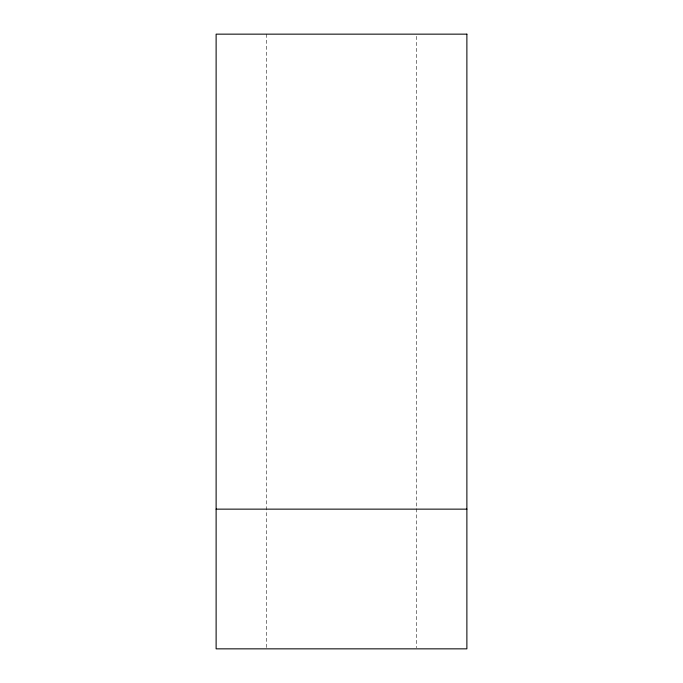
<?xml version="1.0" encoding="UTF-8"?>
<svg xmlns="http://www.w3.org/2000/svg" width="683" height="683" viewBox="0 0 683 683"><rect width="100%" height="100%" fill="white"/><g stroke="black" fill="none" stroke-linecap="round" stroke-linejoin="round"><path stroke-width="0.51" stroke-dasharray="3.42 2.56" d="M416.732 36.284L416.732 647.783M266.268 34.15L266.268 647.783"/><path stroke-width="1.02" d="M216.118 509.142L466.882 509.142M466.882 34.15L216.118 34.15L216.118 648.85L466.882 648.85L466.882 34.15"/></g></svg>
